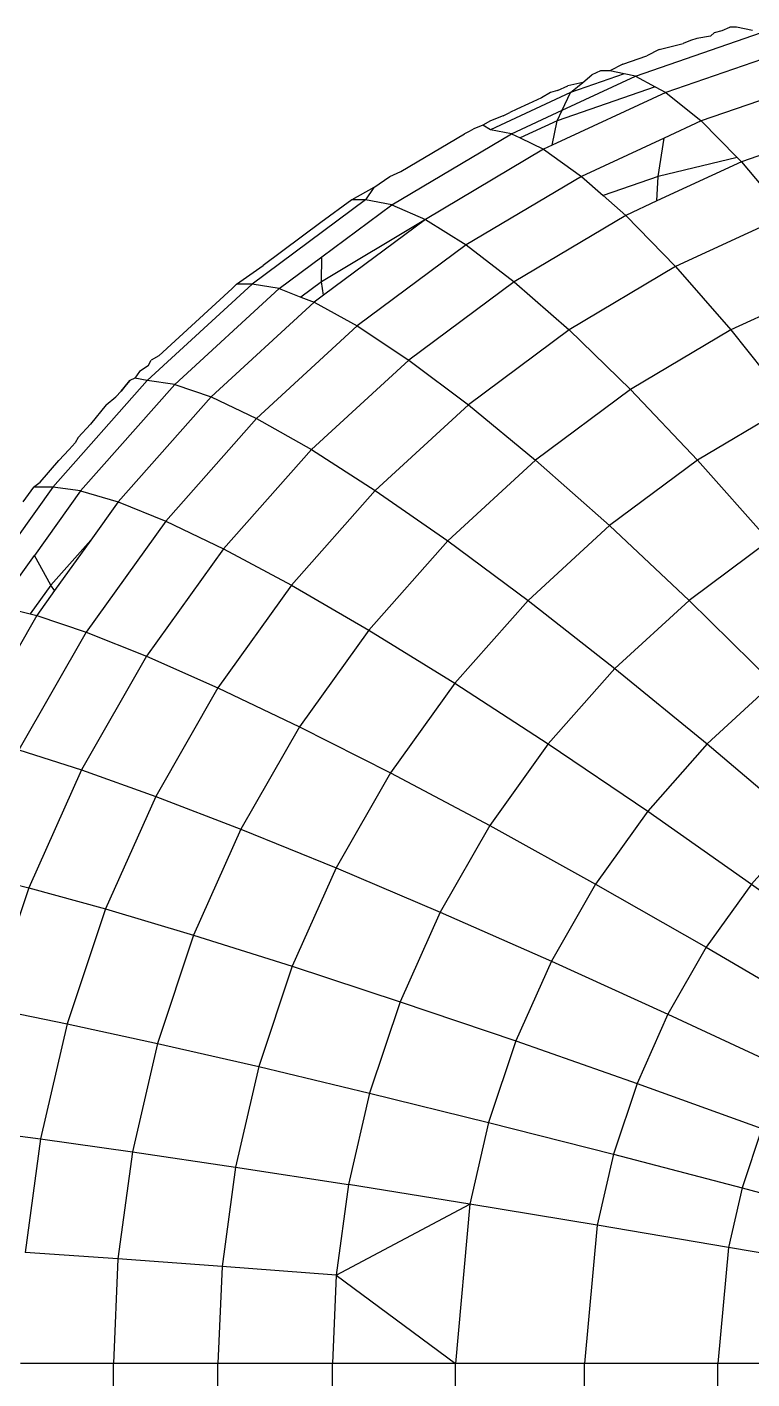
# Model space of a CAD drawing. Header units: millimetres. Extents: x 153 to 4750, y 92 to 3343.
# Drawn here: x 2627.02 to 2630.94, y 1089.03 to 1096.33 of the extents above; entities that cross this region are included whole.
import ezdxf

# ---------------------------------------------------------------- set-up
doc = ezdxf.new("R2010")
doc.units = ezdxf.units.MM

msp = doc.modelspace()

# ---------------------------------------------------------------- linework, layer by layer
for p, q in [((2630.308, 1096.0608), (2630.9897, 1096.2969)), ((2630.6393, 1096.2635), (2630.6048, 1096.2537)), ((2630.7129, 1096.277), (2630.6393, 1096.2635)), ((2630.7129, 1096.277), (2630.7357, 1096.2969)), ((2630.7357, 1096.2969), (2630.7768, 1096.307)), ((2630.7768, 1096.307), (2630.8175, 1096.3261)), ((2630.8545, 1096.3261), (2630.8175, 1096.3261)), ((2630.9397, 1096.3077), (2630.8545, 1096.3261)), ((2630.4358, 1096.2057), (2630.3697, 1096.1702)), ((2630.4358, 1096.2057), (2630.5657, 1096.238)), ((2631.1455, 1096.2057), (2630.4724, 1095.9726)), ((2630.6048, 1096.2537), (2630.5657, 1096.238)), ((2630.2404, 1096.1254), (2630.17, 1096.089)), ((2630.2404, 1096.1254), (2630.3697, 1096.1702)), ((2629.9131, 1095.8778), (2630.308, 1096.0608)), ((2630.2481, 1096.073), (2629.958, 1095.9726)), ((2630.0237, 1096.0267), (2630.0732, 1096.0675)), ((2630.1205, 1096.089), (2630.0732, 1096.0675)), ((2630.17, 1096.089), (2630.1205, 1096.089)), ((2630.2481, 1096.073), (2630.17, 1096.089)), ((2630.308, 1096.0608), (2630.2481, 1096.073)), ((2630.308, 1096.0608), (2630.4153, 1096.0032)), ((2631.3216, 1096.0478), (2630.6635, 1095.8198)), ((2629.958, 1095.9726), (2629.5261, 1095.7724)), ((2629.8494, 1095.9726), (2629.8003, 1095.9433)), ((2629.8868, 1095.9833), (2629.8494, 1095.9726)), ((2630.4724, 1095.9726), (2629.8584, 1095.688)), ((2630.4153, 1096.0032), (2629.8857, 1095.8198)), ((2629.8868, 1095.9833), (2629.9431, 1096.0094)), ((2629.9131, 1095.8778), (2629.958, 1095.9726)), ((2630.0237, 1096.0267), (2629.9431, 1096.0094)), ((2629.958, 1095.9726), (2630.0237, 1096.0267)), ((2630.4153, 1096.0032), (2630.4724, 1095.9726)), ((2630.4724, 1095.9726), (2630.6635, 1095.8198)), ((2629.7307, 1095.911), (2629.6677, 1095.8829)), ((2629.8003, 1095.9433), (2629.7307, 1095.911)), ((2629.5945, 1095.8479), (2629.5262, 1095.8198)), ((2629.5945, 1095.8479), (2629.6309, 1095.8648)), ((2629.6677, 1095.8829), (2629.6309, 1095.8648)), ((2629.6389, 1095.7508), (2629.9131, 1095.8778)), ((2629.8857, 1095.8198), (2629.9131, 1095.8778)), ((2629.4114, 1095.7631), (2629.3849, 1095.7508)), ((2629.4365, 1095.7777), (2629.4114, 1095.7631)), ((2629.485, 1095.7972), (2629.4365, 1095.7777)), ((2629.5262, 1095.8198), (2629.485, 1095.7972)), ((2629.5261, 1095.7724), (2629.485, 1095.7972)), ((2629.6389, 1095.7508), (2629.5261, 1095.7724)), ((2629.8857, 1095.8198), (2629.6866, 1095.7276)), ((2629.8584, 1095.688), (2629.8857, 1095.8198)), ((2630.6635, 1095.8198), (2630.4626, 1095.7267)), ((2630.6635, 1095.8198), (2630.8578, 1095.6225)), ((2631.5171, 1095.8198), (2630.8806, 1095.5994)), ((2628.994, 1095.3677), (2629.6389, 1095.7508)), ((2629.0416, 1095.5468), (2629.3849, 1095.7508)), ((2629.6389, 1095.7508), (2629.6866, 1095.7276)), ((2629.6866, 1095.7276), (2629.8119, 1095.6665)), ((2629.8584, 1095.688), (2629.8119, 1095.6665)), ((2630.4626, 1095.7267), (2630.0177, 1095.5206)), ((2630.4317, 1095.5206), (2630.4626, 1095.7267)), ((2629.8119, 1095.6665), (2629.1752, 1095.2883)), ((2629.8119, 1095.6665), (2630.0177, 1095.5206)), ((2630.8578, 1095.6225), (2630.4317, 1095.5206)), ((2630.8578, 1095.6225), (2630.8806, 1095.5994)), ((2628.9821, 1095.5206), (2629.0416, 1095.5468)), ((2630.8806, 1095.5994), (2630.4244, 1095.388)), ((2630.8806, 1095.5994), (2631.122, 1095.31)), ((2628.8957, 1095.4602), (2628.9821, 1095.5206)), ((2630.0177, 1095.5206), (2629.3952, 1095.1508)), ((2630.0177, 1095.5206), (2630.1343, 1095.4176)), ((2630.4317, 1095.5206), (2630.1343, 1095.4176)), ((2630.4244, 1095.388), (2630.4317, 1095.5206)), ((2628.8507, 1095.3931), (2628.2386, 1094.9383)), ((2628.7771, 1095.3931), (2628.6104, 1095.2713)), ((2628.8957, 1095.4602), (2628.7771, 1095.3931)), ((2628.8507, 1095.3931), (2628.7771, 1095.3931)), ((2628.8957, 1095.4602), (2628.8507, 1095.3931)), ((2628.994, 1095.3677), (2628.8507, 1095.3931)), ((2630.1343, 1095.4176), (2630.256, 1095.31)), ((2628.6161, 1095.0869), (2628.994, 1095.3677)), ((2628.994, 1095.3677), (2629.1752, 1095.2883)), ((2630.4244, 1095.388), (2630.256, 1095.31)), ((2628.6104, 1095.2713), (2628.2989, 1095.0399)), ((2629.1752, 1095.2883), (2628.6134, 1094.9523)), ((2629.1752, 1095.2883), (2628.6242, 1094.8788)), ((2629.1752, 1095.2883), (2629.3952, 1095.1508)), ((2630.256, 1095.31), (2629.6539, 1094.9523)), ((2630.256, 1095.31), (2630.5253, 1095.0335)), ((2631.122, 1095.31), (2630.5253, 1095.0335)), ((2629.3952, 1095.1508), (2628.8068, 1094.7135)), ((2629.3952, 1095.1508), (2629.6539, 1094.9523)), ((2628.154, 1094.9383), (2628.2989, 1095.0399)), ((2628.3844, 1094.9147), (2628.6161, 1095.0869)), ((2628.6134, 1094.9523), (2628.6161, 1095.0869)), ((2630.5253, 1095.0335), (2629.9501, 1094.6918)), ((2630.5253, 1095.0335), (2630.8231, 1094.6918)), ((2628.6134, 1094.9523), (2628.5014, 1094.8691)), ((2628.6242, 1094.8788), (2628.6134, 1094.9523)), ((2629.6539, 1094.9523), (2629.0849, 1094.5294)), ((2629.6539, 1094.9523), (2629.9501, 1094.6918)), ((2631.3853, 1094.9523), (2630.8231, 1094.6918)), ((2628.2386, 1094.9383), (2627.6729, 1094.4189)), ((2627.7352, 1094.5518), (2628.1305, 1094.9147)), ((2627.821, 1094.3974), (2628.3844, 1094.9147)), ((2628.154, 1094.9383), (2628.1305, 1094.9147)), ((2628.2386, 1094.9383), (2628.154, 1094.9383)), ((2628.3844, 1094.9147), (2628.2386, 1094.9383)), ((2628.3844, 1094.9147), (2628.5014, 1094.8691)), ((2628.6242, 1094.8788), (2628.5733, 1094.841)), ((2628.5733, 1094.841), (2628.0171, 1094.3304)), ((2628.5014, 1094.8691), (2628.5733, 1094.841)), ((2628.5733, 1094.841), (2628.8068, 1094.7135)), ((2628.8068, 1094.7135), (2628.2629, 1094.2142)), ((2628.8068, 1094.7135), (2629.0849, 1094.5294)), ((2629.9501, 1094.6918), (2629.4065, 1094.2878)), ((2629.9501, 1094.6918), (2630.2811, 1094.3698)), ((2630.8231, 1094.6918), (2630.2811, 1094.3698)), ((2630.8231, 1094.6918), (2631.1457, 1094.2878)), ((2627.6776, 1094.499), (2627.6941, 1094.5294)), ((2627.7352, 1094.5518), (2627.6941, 1094.5294)), ((2629.0849, 1094.5294), (2628.5589, 1094.0465)), ((2629.0849, 1094.5294), (2629.4065, 1094.2878)), ((2627.6312, 1094.4669), (2627.6049, 1094.4322)), ((2627.6776, 1094.499), (2627.6312, 1094.4669)), ((2627.6729, 1094.4189), (2627.1629, 1093.8428)), ((2627.313, 1093.8237), (2627.821, 1094.3974)), ((2627.532, 1094.3609), (2627.5779, 1094.4189)), ((2627.5514, 1094.3876), (2627.532, 1094.3609)), ((2627.5779, 1094.4189), (2627.5514, 1094.3876)), ((2627.6049, 1094.4322), (2627.5779, 1094.4189)), ((2627.6729, 1094.4189), (2627.6049, 1094.4322)), ((2627.821, 1094.3974), (2627.6729, 1094.4189)), ((2627.821, 1094.3974), (2628.0171, 1094.3304)), ((2630.2811, 1094.3698), (2629.7689, 1093.9891)), ((2630.2811, 1094.3698), (2630.643, 1093.9891)), ((2627.4508, 1094.2878), (2627.5027, 1094.3304)), ((2627.5027, 1094.3304), (2627.532, 1094.3609)), ((2628.0171, 1094.3304), (2627.5155, 1093.7639)), ((2628.0171, 1094.3304), (2628.2629, 1094.2142)), ((2627.4508, 1094.2878), (2627.3658, 1094.1836)), ((2629.4065, 1094.2878), (2628.9039, 1093.8264)), ((2629.4065, 1094.2878), (2629.7689, 1093.9891)), ((2631.1457, 1094.2878), (2630.643, 1093.9891)), ((2627.3658, 1094.1836), (2627.3002, 1094.1108)), ((2628.2629, 1094.2142), (2627.7726, 1093.6603)), ((2628.2629, 1094.2142), (2628.5589, 1094.0465)), ((2627.283, 1094.0823), (2627.2509, 1094.0465)), ((2627.3002, 1094.1108), (2627.283, 1094.0823)), ((2627.1949, 1093.9872), (2627.2509, 1094.0465)), ((2628.5589, 1094.0465), (2628.0847, 1093.5109)), ((2628.5589, 1094.0465), (2628.9039, 1093.8264)), ((2627.0951, 1093.87), (2627.1949, 1093.9872)), ((2629.7689, 1093.9891), (2629.2953, 1093.5544)), ((2629.7689, 1093.9891), (2630.1678, 1093.636)), ((2630.643, 1093.9891), (2630.1678, 1093.636)), ((2630.643, 1093.9891), (2631.0306, 1093.5544)), ((2627.0585, 1093.8428), (2627.0951, 1093.87)), ((2627.1629, 1093.8428), (2626.7162, 1093.2197)), ((2627.0585, 1093.8428), (2627.0012, 1093.7639)), ((2627.1629, 1093.8428), (2627.0585, 1093.8428)), ((2627.313, 1093.8237), (2627.0636, 1093.4757)), ((2627.313, 1093.8237), (2627.1629, 1093.8428)), ((2627.313, 1093.8237), (2627.5155, 1093.7639)), ((2628.9039, 1093.8264), (2628.4509, 1093.3147)), ((2628.9039, 1093.8264), (2629.2953, 1093.5544)), ((2627.5155, 1093.7639), (2627.3679, 1093.5579)), ((2627.5155, 1093.7639), (2627.7726, 1093.6603)), ((2627.7726, 1093.6603), (2627.3431, 1093.0612)), ((2627.7726, 1093.6603), (2628.0847, 1093.5109)), ((2630.1678, 1093.636), (2629.7286, 1093.2328)), ((2630.1678, 1093.636), (2630.5979, 1093.2328)), ((2627.3679, 1093.5579), (2627.1525, 1093.3147)), ((2627.3679, 1093.5579), (2627.1728, 1093.2857)), ((2628.0847, 1093.5109), (2627.6693, 1092.9315)), ((2628.0847, 1093.5109), (2628.4509, 1093.3147)), ((2629.2953, 1093.5544), (2628.8685, 1093.0723)), ((2629.2953, 1093.5544), (2629.7286, 1093.2328)), ((2631.0306, 1093.5544), (2630.5979, 1093.2328)), ((2626.8682, 1093.2031), (2627.0636, 1093.4757)), ((2627.1525, 1093.3147), (2627.0636, 1093.4757)), ((2627.1525, 1093.3147), (2627.0415, 1093.1598)), ((2627.1728, 1093.2857), (2627.0763, 1093.1512)), ((2627.1728, 1093.2857), (2627.1525, 1093.3147)), ((2628.4509, 1093.3147), (2628.0541, 1092.7612)), ((2628.4509, 1093.3147), (2628.8685, 1093.0723)), ((2626.8682, 1093.2031), (2627.0415, 1093.1598)), ((2629.7286, 1093.2328), (2629.3326, 1092.7856)), ((2629.7286, 1093.2328), (2630.1978, 1092.8656)), ((2630.5979, 1093.2328), (2630.1978, 1092.8656)), ((2630.5979, 1093.2328), (2631.0524, 1092.7856)), ((2627.0763, 1093.1512), (2626.7048, 1092.5028)), ((2627.0415, 1093.1598), (2627.0763, 1093.1512)), ((2627.0763, 1093.1512), (2627.3431, 1093.0612)), ((2627.3431, 1093.0612), (2626.9799, 1092.4273)), ((2627.3431, 1093.0612), (2627.6693, 1092.9315)), ((2628.8685, 1093.0723), (2628.4946, 1092.5507)), ((2628.8685, 1093.0723), (2629.3326, 1092.7856)), ((2627.6693, 1092.9315), (2627.3181, 1092.3185)), ((2627.6693, 1092.9315), (2628.0541, 1092.7612)), ((2630.1978, 1092.8656), (2629.8372, 1092.4583)), ((2630.1978, 1092.8656), (2630.6958, 1092.4583)), ((2629.3326, 1092.7856), (2628.9859, 1092.3018)), ((2629.3326, 1092.7856), (2629.8372, 1092.4583)), ((2631.0524, 1092.7856), (2630.6958, 1092.4583)), ((2628.0541, 1092.7612), (2627.7186, 1092.1755)), ((2628.0541, 1092.7612), (2628.4946, 1092.5507)), ((2628.4946, 1092.5507), (2628.1784, 1091.9988)), ((2628.4946, 1092.5507), (2628.9859, 1092.3018)), ((2626.9799, 1092.4273), (2627.3181, 1092.3185)), ((2629.8372, 1092.4583), (2629.5214, 1092.0176)), ((2629.8372, 1092.4583), (2630.3743, 1092.0952)), ((2630.6958, 1092.4583), (2630.3743, 1092.0952)), ((2630.6958, 1092.4583), (2631.2142, 1092.0176)), ((2627.3181, 1092.3185), (2627.0339, 1091.6825)), ((2627.3181, 1092.3185), (2627.7186, 1092.1755)), ((2628.9859, 1092.3018), (2628.6926, 1091.7899)), ((2628.9859, 1092.3018), (2629.5214, 1092.0176)), ((2627.7186, 1092.1755), (2627.447, 1091.5679)), ((2627.7186, 1092.1755), (2628.1784, 1091.9988)), ((2630.3743, 1092.0952), (2630.0927, 1091.7024)), ((2630.3743, 1092.0952), (2630.9351, 1091.7024)), ((2628.1784, 1091.9988), (2627.9225, 1091.4263)), ((2628.1784, 1091.9988), (2628.6926, 1091.7899)), ((2629.5214, 1092.0176), (2629.2542, 1091.5514)), ((2629.5214, 1092.0176), (2630.0927, 1091.7024)), ((2631.2142, 1092.0176), (2630.9351, 1091.7024)), ((2626.686, 1091.7697), (2627.0339, 1091.6825)), ((2628.6926, 1091.7899), (2628.4552, 1091.2589)), ((2628.6926, 1091.7899), (2629.2542, 1091.5514)), ((2627.0339, 1091.6825), (2626.8174, 1091.0344)), ((2627.0339, 1091.6825), (2627.447, 1091.5679)), ((2630.0927, 1091.7024), (2629.8546, 1091.2868)), ((2630.0927, 1091.7024), (2630.6907, 1091.3614)), ((2630.9351, 1091.7024), (2630.6907, 1091.3614)), ((2630.9351, 1091.7024), (2631.5104, 1091.2868)), ((2627.447, 1091.5679), (2627.2402, 1090.9487)), ((2627.447, 1091.5679), (2627.9225, 1091.4263)), ((2629.2542, 1091.5514), (2629.0381, 1091.0677)), ((2629.2542, 1091.5514), (2629.8546, 1091.2868)), ((2627.9225, 1091.4263), (2627.7276, 1090.8429)), ((2627.9225, 1091.4263), (2628.4552, 1091.2589)), ((2630.6907, 1091.3614), (2630.484, 1091.0006)), ((2630.6907, 1091.3614), (2631.3052, 1091.0006)), ((2628.4552, 1091.2589), (2628.2745, 1090.7177)), ((2628.4552, 1091.2589), (2629.0381, 1091.0677)), ((2629.8546, 1091.2868), (2629.6619, 1090.8557)), ((2629.8546, 1091.2868), (2630.484, 1091.0006)), ((2626.8174, 1091.0344), (2627.2402, 1090.9487)), ((2629.0381, 1091.0677), (2628.8734, 1090.5748)), ((2629.0381, 1091.0677), (2629.6619, 1090.8557)), ((2627.2402, 1090.9487), (2627.0968, 1090.3279)), ((2627.2402, 1090.9487), (2627.7276, 1090.8429)), ((2630.484, 1091.0006), (2630.3167, 1090.6263)), ((2630.484, 1091.0006), (2631.1316, 1090.6977)), ((2627.7276, 1090.8429), (2627.5926, 1090.2579)), ((2627.7276, 1090.8429), (2628.2745, 1090.7177)), ((2629.6619, 1090.8557), (2629.5152, 1090.4163)), ((2629.6619, 1090.8557), (2630.3167, 1090.6263)), ((2628.2745, 1090.7177), (2628.1492, 1090.1751)), ((2628.2745, 1090.7177), (2628.8734, 1090.5748)), ((2628.8734, 1090.5748), (2628.7594, 1090.0806)), ((2628.8734, 1090.5748), (2629.5152, 1090.4163)), ((2630.3167, 1090.6263), (2630.1893, 1090.2449)), ((2630.3167, 1090.6263), (2630.9913, 1090.3836)), ((2626.6674, 1090.3845), (2627.0968, 1090.3279)), ((2629.5152, 1090.4163), (2629.4135, 1089.9758)), ((2629.5152, 1090.4163), (2630.1893, 1090.2449)), ((2630.9913, 1090.3836), (2630.8843, 1090.0634)), ((2627.0968, 1090.3279), (2627.0141, 1089.7142)), ((2627.0968, 1090.3279), (2627.5926, 1090.2579)), ((2627.5926, 1090.2579), (2627.5146, 1089.6797)), ((2627.5926, 1090.2579), (2628.1492, 1090.1751)), ((2630.1893, 1090.2449), (2630.101, 1089.8624)), ((2630.1893, 1090.2449), (2630.8843, 1090.0634)), ((2628.1492, 1090.1751), (2628.0769, 1089.6388)), ((2628.1492, 1090.1751), (2628.7594, 1090.0806)), ((2628.7594, 1090.0806), (2628.6934, 1089.5921)), ((2629.4135, 1089.9758), (2628.7594, 1090.0806)), ((2630.8843, 1090.0634), (2630.8102, 1089.7424)), ((2630.8843, 1090.0634), (2631.5888, 1089.8752)), ((2628.6934, 1089.5921), (2629.4135, 1089.9758)), ((2629.4135, 1089.9758), (2629.336, 1089.1156)), ((2630.101, 1089.8624), (2629.4135, 1089.9758)), ((2630.101, 1089.8624), (2630.0337, 1089.1156)), ((2630.8102, 1089.7424), (2630.101, 1089.8624)), ((2627.5146, 1089.6797), (2627.0141, 1089.7142)), ((2630.8102, 1089.7424), (2630.7538, 1089.1156)), ((2631.5294, 1089.618), (2630.8102, 1089.7424)), ((2627.5146, 1089.6797), (2627.4897, 1089.1156)), ((2628.0769, 1089.6388), (2627.5146, 1089.6797)), ((2628.0769, 1089.6388), (2628.0538, 1089.1156)), ((2628.6934, 1089.5921), (2628.0769, 1089.6388)), ((2628.6934, 1089.5921), (2628.6724, 1089.1156)), ((2628.6934, 1089.5921), (2629.336, 1089.1156)), ((2627.4897, 1089.1156), (2626.9877, 1089.1156)), ((2627.4897, 1086.8656), (2627.4897, 1089.1156)), ((2628.0538, 1089.1156), (2627.4897, 1089.1156)), ((2628.0538, 1086.8656), (2628.0538, 1089.1156)), ((2628.6724, 1089.1156), (2628.0538, 1089.1156)), ((2628.6724, 1086.8656), (2628.6724, 1089.1156)), ((2629.336, 1089.1156), (2628.6724, 1089.1156)), ((2629.324, 1086.8656), (2629.336, 1089.1156)), ((2630.0337, 1089.1156), (2629.336, 1089.1156)), ((2630.0337, 1086.8656), (2630.0337, 1089.1156)), ((2630.7538, 1089.1156), (2630.0337, 1089.1156)), ((2630.7538, 1086.8656), (2630.7538, 1089.1156)), ((2631.4841, 1089.1156), (2630.7538, 1089.1156))]:
    msp.add_line(p, q)

doc.saveas('drawing.dxf')
